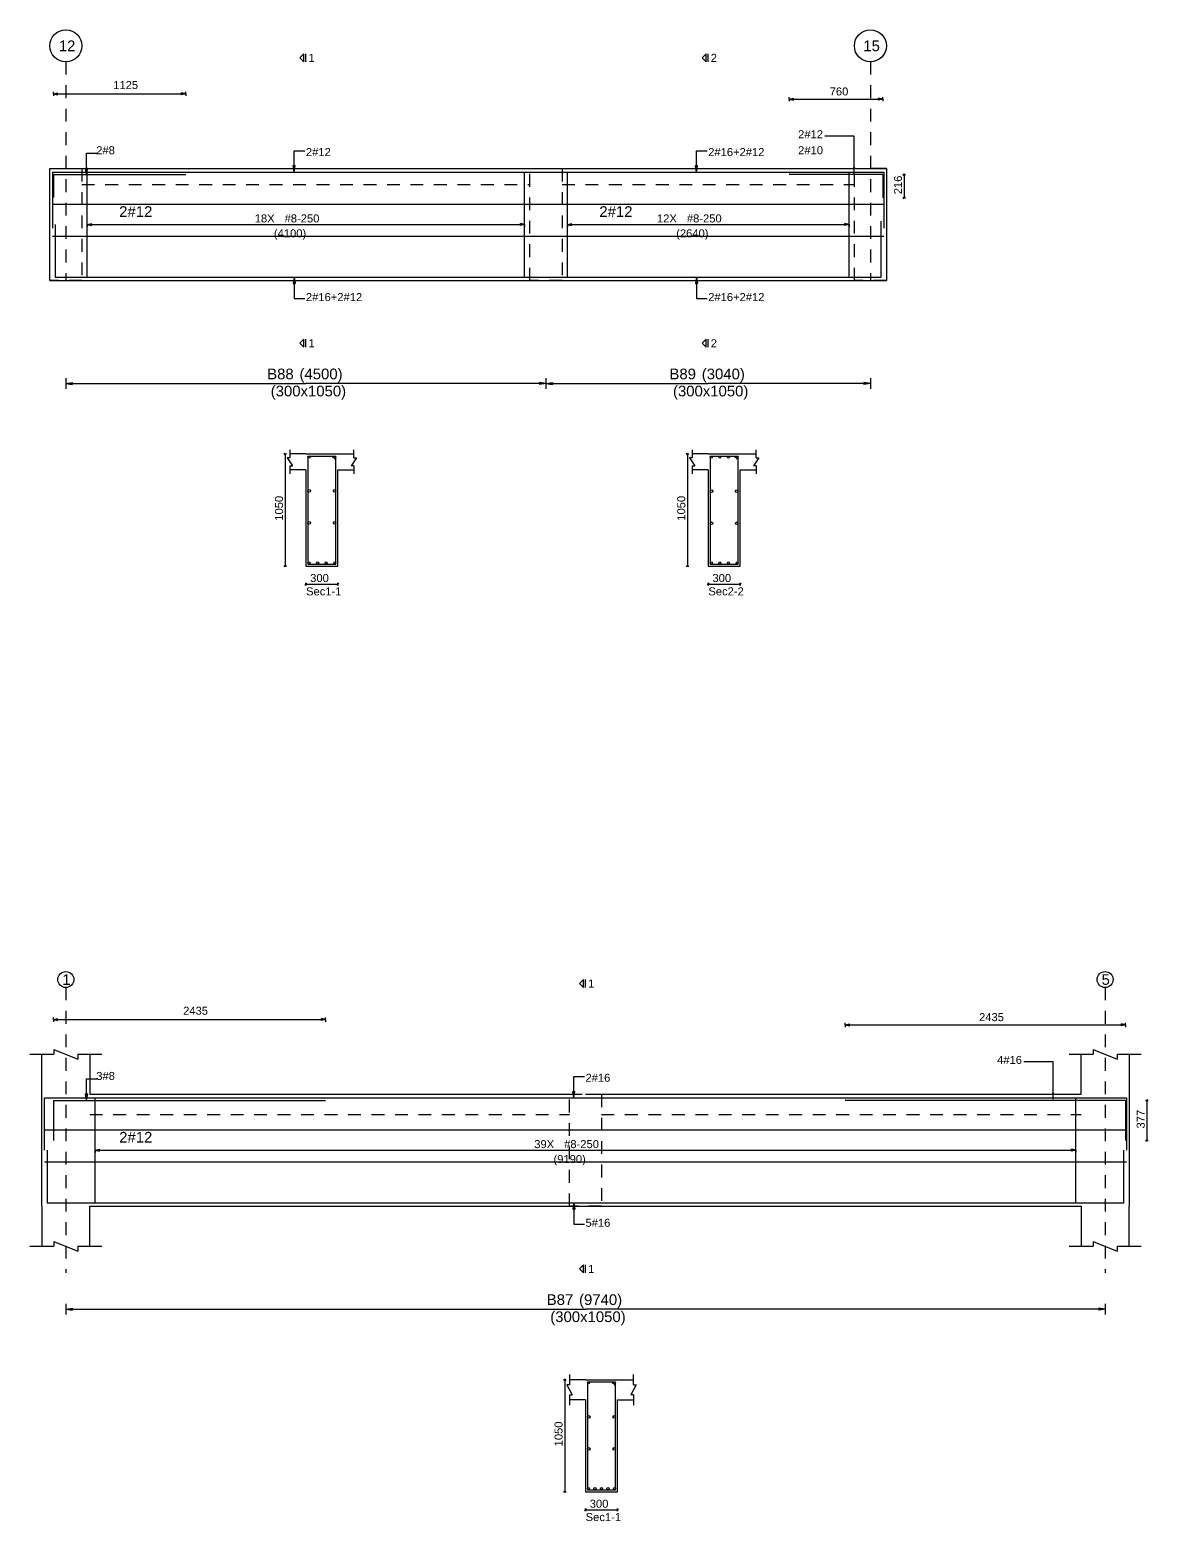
# Model space of a CAD drawing. Extents: x 0 to 98, y 3 to 248.
# Drawn here: x 39.84 to 50.32, y 95.08 to 109.06 of the extents above; entities that cross this region are included whole.
import ezdxf

# ---------------------------------------------------------------- set-up
doc = ezdxf.new("R2010")
doc.units = 0
doc.linetypes.add('ACAD_ISO02W100', pattern=[15, 12, -3])
for name, color, linetype in [('Axisline', 1, 'CONTINUOUS'), ('Axisline_Name', 2, 'CONTINUOUS'), ('Beam_bottombarlabeling', 2, 'CONTINUOUS'), ('Beam_Cross_Label', 4, 'CONTINUOUS'), ('Beam_CrossSection', 2, 'CONTINUOUS'), ('Beam_Dimensions_LS', 3, 'CONTINUOUS'), ('Beam_NameLS', 6, 'CONTINUOUS'), ('Beam_topbarsLabeling', 2, 'CONTINUOUS'), ('dim_all', 7, 'CONTINUOUS'), ('Extra_Topsteel_Labeling', 2, 'CONTINUOUS'), ('Extrabars', 7, 'CONTINUOUS'), ('Longsection', 2, 'CONTINUOUS'), ('main_botbars', 4, 'CONTINUOUS'), ('main_topbars', 4, 'CONTINUOUS'), ('SecondaryBeam', 2, 'CONTINUOUS'), ('SectionLine', 4, 'CONTINUOUS'), ('Sidefacebar', 140, 'CONTINUOUS'), ('Slabline', 253, 'CONTINUOUS'), ('span_dim', 7, 'CONTINUOUS'), ('spanline', 7, 'CONTINUOUS'), ('Stirrup_bar', 1, 'CONTINUOUS'), ('Stirrup_Dia_Spacing', 2, 'CONTINUOUS'), ('Stirrup_Length', 7, 'CONTINUOUS'), ('Stirrup_Numbers', 2, 'CONTINUOUS')]:
    doc.layers.add(name, color=color, linetype=linetype)
doc.styles.add('STRUDS_Arial', font='ARIAL.TTF', dxfattribs={"height": 0.04})

msp = doc.modelspace()

# ---------------------------------------------------------------- linework, layer by layer
at = {"layer": 'Axisline', "linetype": 'ACAD_ISO02W100', "ltscale": 0.01}
for p, q in [((40.18, 108.755), (40.18, 106.705)), ((47.72, 108.755), (47.72, 106.705)), ((40.18, 100.08), (40.18, 97.405)), ((49.92, 100.08), (49.92, 97.405))]:
    msp.add_line(p, q, dxfattribs=at)
at = {"layer": 'Axisline'}
for centre, radius in [((40.18, 108.905), 0.15), ((47.72, 108.905), 0.15), ((40.18, 100.155), 0.075), ((49.92, 100.155), 0.075)]:
    msp.add_circle(centre, radius, dxfattribs=at)
at = {"layer": 'Beam_bottombarlabeling'}
for p, q in [((42.32, 106.738), (42.31, 106.678)), ((42.31, 106.678), (42.33, 106.678)), ((42.32, 106.738), (42.32, 106.538)), ((42.32, 106.738), (42.33, 106.678)), ((46.09, 106.738), (46.08, 106.678)), ((46.08, 106.678), (46.1, 106.678)), ((46.09, 106.738), (46.09, 106.538)), ((46.09, 106.738), (46.1, 106.678)), ((42.32, 106.538), (42.42, 106.538)), ((46.09, 106.538), (46.19, 106.538)), ((44.94, 98.063), (44.93, 98.003)), ((44.93, 98.003), (44.95, 98.003)), ((44.94, 98.063), (44.94, 97.863)), ((44.94, 98.063), (44.95, 98.003)), ((44.94, 97.863), (45.04, 97.863))]:
    msp.add_line(p, q, dxfattribs=at)
for points in [[(42.32, 106.738), (42.31, 106.678), (42.32, 106.738), (42.33, 106.678)], [(46.09, 106.738), (46.08, 106.678), (46.09, 106.738), (46.1, 106.678)], [(44.94, 98.063), (44.93, 98.003), (44.94, 98.063), (44.95, 98.003)]]:
    msp.add_solid(points, dxfattribs=at)
at = {"layer": 'Beam_CrossSection'}
for p, q in [((42.28, 105.118), (42.28, 105.043)), ((42.88, 105.043), (42.88, 105.118)), ((46.05, 105.118), (46.05, 105.043)), ((46.65, 105.043), (46.65, 105.118)), ((42.28, 105.043), (42.255, 105.043)), ((42.255, 105.043), (42.305, 104.968)), ((42.43, 105.08), (42.28, 105.08)), ((42.28, 104.968), (42.28, 104.893)), ((42.28, 104.968), (42.305, 104.968)), ((42.43, 105.08), (42.73, 105.08)), ((42.43, 105.08), (42.43, 105.08)), ((42.73, 105.08), (42.73, 105.08)), ((42.73, 105.08), (42.88, 105.08)), ((42.905, 105.043), (42.855, 104.968)), ((42.88, 104.968), (42.855, 104.968)), ((42.88, 105.043), (42.905, 105.043)), ((42.88, 104.968), (42.88, 104.893)), ((46.05, 105.043), (46.025, 105.043)), ((46.025, 105.043), (46.075, 104.968)), ((46.2, 105.08), (46.05, 105.08)), ((46.05, 104.968), (46.05, 104.893)), ((46.05, 104.968), (46.075, 104.968)), ((46.2, 105.08), (46.5, 105.08)), ((46.2, 105.08), (46.2, 105.08)), ((46.5, 105.08), (46.5, 105.08)), ((46.5, 105.08), (46.65, 105.08)), ((46.675, 105.043), (46.625, 104.968)), ((46.65, 104.968), (46.625, 104.968)), ((46.65, 105.043), (46.675, 105.043)), ((46.65, 104.968), (46.65, 104.893)), ((42.43, 104.93), (42.28, 104.93)), ((42.43, 104.93), (42.43, 104.03)), ((42.73, 104.03), (42.73, 104.93)), ((42.73, 104.93), (42.88, 104.93)), ((46.2, 104.93), (46.05, 104.93)), ((46.2, 104.93), (46.2, 104.03)), ((46.5, 104.03), (46.5, 104.93)), ((46.5, 104.93), (46.65, 104.93)), ((42.43, 104.03), (42.73, 104.03)), ((46.2, 104.03), (46.5, 104.03)), ((44.9, 96.4525), (44.9, 96.3575)), ((45.5, 96.3575), (45.5, 96.4525)), ((44.9, 96.3575), (44.875, 96.3575)), ((44.875, 96.3575), (44.925, 96.2625)), ((45.05, 96.405), (44.9, 96.405)), ((45.05, 96.405), (45.35, 96.405)), ((45.05, 96.405), (45.05, 96.405)), ((45.35, 96.405), (45.35, 96.405)), ((45.35, 96.405), (45.5, 96.405)), ((45.525, 96.3575), (45.475, 96.2625)), ((45.5, 96.3575), (45.525, 96.3575)), ((44.9, 96.2625), (44.9, 96.1675)), ((44.9, 96.2625), (44.925, 96.2625)), ((45.05, 96.215), (44.9, 96.215)), ((45.05, 96.215), (45.05, 95.355)), ((45.35, 95.355), (45.35, 96.215)), ((45.35, 96.215), (45.5, 96.215)), ((45.5, 96.2625), (45.475, 96.2625)), ((45.5, 96.2625), (45.5, 96.1675)), ((45.05, 95.355), (45.35, 95.355))]:
    msp.add_line(p, q, dxfattribs=at)
at = {"layer": 'Beam_topbarsLabeling'}
for p, q in [((42.32, 107.722), (42.32, 107.922)), ((42.32, 107.922), (42.42, 107.922)), ((46.09, 107.722), (46.09, 107.922)), ((46.09, 107.922), (46.19, 107.922)), ((42.32, 107.722), (42.31, 107.782)), ((42.31, 107.782), (42.33, 107.782)), ((42.32, 107.722), (42.33, 107.782)), ((42.32, 107.782), (42.325, 107.782)), ((46.09, 107.722), (46.08, 107.782)), ((46.08, 107.782), (46.1, 107.782)), ((46.09, 107.722), (46.1, 107.782)), ((46.09, 107.782), (46.095, 107.782)), ((44.94, 99.047), (44.94, 99.247)), ((44.94, 99.247), (45.04, 99.247)), ((44.94, 99.047), (44.93, 99.107)), ((44.93, 99.107), (44.95, 99.107)), ((44.94, 99.047), (44.95, 99.107)), ((44.94, 99.107), (44.945, 99.107))]:
    msp.add_line(p, q, dxfattribs=at)
for points in [[(42.32, 107.722), (42.31, 107.782), (42.32, 107.722), (42.33, 107.782)], [(46.09, 107.722), (46.08, 107.782), (46.09, 107.722), (46.1, 107.782)], [(44.94, 99.047), (44.93, 99.107), (44.94, 99.047), (44.95, 99.107)]]:
    msp.add_solid(points, dxfattribs=at)
at = {"layer": 'dim_all'}
for p, q in [((40.063, 108.455), (40.063, 108.475)), ((40.063, 108.455), (40.063, 108.468)), ((40.063, 108.455), (40.063, 108.468)), ((40.063, 108.455), (40.103, 108.465)), ((40.063, 108.455), (40.063, 108.435)), ((40.063, 108.455), (40.103, 108.445)), ((40.063, 108.455), (40.063, 108.443)), ((40.063, 108.455), (40.063, 108.443)), ((40.063, 108.455), (41.305, 108.455)), ((40.103, 108.445), (40.103, 108.465)), ((41.305, 108.455), (41.265, 108.465)), ((41.265, 108.445), (41.265, 108.465)), ((41.305, 108.455), (41.265, 108.445)), ((41.305, 108.455), (41.305, 108.475)), ((41.305, 108.455), (41.305, 108.468)), ((41.305, 108.455), (41.305, 108.468)), ((41.305, 108.455), (41.305, 108.435)), ((41.305, 108.455), (41.305, 108.443)), ((41.305, 108.455), (41.305, 108.443)), ((46.96, 108.405), (46.96, 108.425)), ((46.96, 108.405), (46.96, 108.425)), ((46.96, 108.405), (46.96, 108.418)), ((46.96, 108.405), (46.96, 108.418)), ((46.96, 108.405), (46.96, 108.418)), ((46.96, 108.405), (46.96, 108.418)), ((46.96, 108.405), (47, 108.415)), ((46.96, 108.405), (47, 108.415)), ((46.96, 108.405), (46.96, 108.385)), ((46.96, 108.405), (47, 108.395)), ((46.96, 108.405), (46.96, 108.393)), ((46.96, 108.405), (46.96, 108.393)), ((46.96, 108.405), (47.837, 108.405)), ((46.96, 108.405), (46.96, 108.385)), ((46.96, 108.405), (47, 108.395)), ((46.96, 108.405), (46.96, 108.393)), ((46.96, 108.405), (46.96, 108.393)), ((46.96, 108.405), (47.837, 108.405)), ((47, 108.395), (47, 108.415)), ((47, 108.395), (47, 108.415)), ((47.837, 108.405), (47.797, 108.415)), ((47.797, 108.395), (47.797, 108.415)), ((47.837, 108.405), (47.797, 108.415)), ((47.797, 108.395), (47.797, 108.415)), ((47.837, 108.405), (47.797, 108.395)), ((47.837, 108.405), (47.797, 108.395)), ((47.837, 108.405), (47.837, 108.425)), ((47.837, 108.405), (47.837, 108.425)), ((47.837, 108.405), (47.837, 108.418)), ((47.837, 108.405), (47.837, 108.418)), ((47.837, 108.405), (47.837, 108.418)), ((47.837, 108.405), (47.837, 108.418)), ((47.837, 108.405), (47.837, 108.385)), ((47.837, 108.405), (47.837, 108.393)), ((47.837, 108.405), (47.837, 108.393)), ((47.837, 108.405), (47.837, 108.385)), ((47.837, 108.405), (47.837, 108.393)), ((47.837, 108.405), (47.837, 108.393)), ((48.036, 107.698), (48.0235, 107.698)), ((48.036, 107.698), (48.0235, 107.698)), ((48.036, 107.698), (48.0272, 107.689)), ((48.036, 107.698), (48.0272, 107.689)), ((48.036, 107.698), (48.0449, 107.706)), ((48.036, 107.698), (48.0449, 107.706)), ((48.036, 107.698), (48.0485, 107.698)), ((48.036, 107.698), (48.036, 107.481)), ((48.036, 107.698), (48.0485, 107.698)), ((48.036, 107.698), (48.036, 107.481)), ((48.036, 107.481), (48.0235, 107.481)), ((48.036, 107.481), (48.0235, 107.481)), ((48.036, 107.481), (48.0272, 107.472)), ((48.036, 107.481), (48.0272, 107.472)), ((48.036, 107.481), (48.0449, 107.49)), ((48.036, 107.481), (48.0449, 107.49)), ((48.036, 107.481), (48.0485, 107.481)), ((48.036, 107.481), (48.0485, 107.481)), ((42.235, 105.08), (42.2225, 105.08)), ((42.235, 105.08), (42.2262, 105.071)), ((42.235, 105.08), (42.2439, 105.089)), ((42.235, 105.08), (42.2475, 105.08)), ((42.235, 105.08), (42.235, 104.03)), ((46.005, 105.08), (45.9925, 105.08)), ((46.005, 105.08), (45.9962, 105.071)), ((46.005, 105.08), (46.0139, 105.089)), ((46.005, 105.08), (46.0175, 105.08)), ((46.005, 105.08), (46.005, 104.03)), ((42.235, 104.03), (42.2225, 104.03)), ((42.235, 104.03), (42.2262, 104.021)), ((42.235, 104.03), (42.2439, 104.039)), ((42.235, 104.03), (42.2475, 104.03)), ((46.005, 104.03), (45.9925, 104.03)), ((46.005, 104.03), (45.9962, 104.021)), ((46.005, 104.03), (46.0139, 104.039)), ((46.005, 104.03), (46.0175, 104.03)), ((42.43, 103.86), (42.4212, 103.851)), ((42.43, 103.86), (42.43, 103.873)), ((42.43, 103.86), (42.4389, 103.869)), ((42.43, 103.86), (42.43, 103.848)), ((42.43, 103.86), (42.73, 103.86)), ((42.73, 103.86), (42.7212, 103.851)), ((42.73, 103.86), (42.73, 103.873)), ((42.73, 103.86), (42.7389, 103.869)), ((42.73, 103.86), (42.73, 103.848)), ((46.2, 103.86), (46.1912, 103.851)), ((46.2, 103.86), (46.2, 103.873)), ((46.2, 103.86), (46.2089, 103.869)), ((46.2, 103.86), (46.2, 103.848)), ((46.2, 103.86), (46.5, 103.86)), ((46.5, 103.86), (46.4912, 103.851)), ((46.5, 103.86), (46.5, 103.873)), ((46.5, 103.86), (46.5089, 103.869)), ((46.5, 103.86), (46.5, 103.848)), ((40.063, 99.78), (40.063, 99.8)), ((40.063, 99.78), (40.063, 99.7925)), ((40.063, 99.78), (40.063, 99.7925)), ((40.063, 99.78), (40.103, 99.79)), ((40.103, 99.77), (40.103, 99.79)), ((42.615, 99.78), (42.575, 99.79)), ((42.575, 99.77), (42.575, 99.79)), ((42.615, 99.78), (42.615, 99.8)), ((42.615, 99.78), (42.615, 99.7925)), ((42.615, 99.78), (42.615, 99.7925)), ((40.063, 99.78), (40.063, 99.76)), ((40.063, 99.78), (40.103, 99.77)), ((40.063, 99.78), (40.063, 99.7675)), ((40.063, 99.78), (40.063, 99.7675)), ((40.063, 99.78), (42.615, 99.78)), ((42.615, 99.78), (42.575, 99.77)), ((42.615, 99.78), (42.615, 99.76)), ((42.615, 99.78), (42.615, 99.7675)), ((42.615, 99.78), (42.615, 99.7675)), ((47.485, 99.73), (47.485, 99.75)), ((47.485, 99.73), (47.485, 99.7425)), ((47.485, 99.73), (47.485, 99.7425)), ((47.485, 99.73), (47.525, 99.74)), ((47.485, 99.73), (47.485, 99.71)), ((47.485, 99.73), (47.525, 99.72)), ((47.485, 99.73), (47.485, 99.7175)), ((47.485, 99.73), (47.485, 99.7175)), ((47.485, 99.73), (50.112, 99.73)), ((47.525, 99.72), (47.525, 99.74)), ((50.112, 99.73), (50.072, 99.74)), ((50.072, 99.72), (50.072, 99.74)), ((50.112, 99.73), (50.072, 99.72)), ((50.112, 99.73), (50.112, 99.75)), ((50.112, 99.73), (50.112, 99.7425)), ((50.112, 99.73), (50.112, 99.7425)), ((50.112, 99.73), (50.112, 99.71)), ((50.112, 99.73), (50.112, 99.7175)), ((50.112, 99.73), (50.112, 99.7175)), ((50.311, 99.0225), (50.2985, 99.0225)), ((50.311, 99.0225), (50.3022, 99.0137)), ((50.311, 99.0225), (50.3199, 99.0313)), ((50.311, 99.0225), (50.3235, 99.0225)), ((50.311, 99.0225), (50.311, 98.6451)), ((50.311, 98.6451), (50.2985, 98.6451)), ((50.311, 98.6451), (50.3022, 98.6363)), ((50.311, 98.6451), (50.3199, 98.6539)), ((50.311, 98.6451), (50.3235, 98.6451)), ((44.855, 96.405), (44.8425, 96.405)), ((44.855, 96.405), (44.8462, 96.3962)), ((44.855, 96.405), (44.8639, 96.4138)), ((44.855, 96.405), (44.8675, 96.405)), ((44.855, 96.405), (44.855, 95.355)), ((44.855, 95.355), (44.8425, 95.355)), ((44.855, 95.355), (44.8462, 95.3462)), ((44.855, 95.355), (44.8639, 95.3638)), ((44.855, 95.355), (44.8675, 95.355)), ((45.05, 95.185), (45.0412, 95.1762)), ((45.05, 95.185), (45.05, 95.1975)), ((45.05, 95.185), (45.0589, 95.1938)), ((45.05, 95.185), (45.05, 95.1725)), ((45.05, 95.185), (45.35, 95.185)), ((45.35, 95.185), (45.3412, 95.1762)), ((45.35, 95.185), (45.35, 95.1975)), ((45.35, 95.185), (45.3589, 95.1938)), ((45.35, 95.185), (45.35, 95.1725))]:
    msp.add_line(p, q, dxfattribs=at)
for points in [[(40.063, 108.455), (40.103, 108.465), (40.063, 108.455), (40.103, 108.445)], [(41.305, 108.455), (41.265, 108.465), (41.305, 108.455), (41.265, 108.445)], [(46.96, 108.405), (47, 108.415), (46.96, 108.405), (47, 108.395)], [(46.96, 108.405), (47, 108.415), (46.96, 108.405), (47, 108.395)], [(47.837, 108.405), (47.797, 108.415), (47.837, 108.405), (47.797, 108.395)], [(47.837, 108.405), (47.797, 108.415), (47.837, 108.405), (47.797, 108.395)], [(40.063, 99.78), (40.103, 99.79), (40.063, 99.78), (40.103, 99.77)], [(42.615, 99.78), (42.575, 99.79), (42.615, 99.78), (42.575, 99.77)], [(47.485, 99.73), (47.525, 99.74), (47.485, 99.73), (47.525, 99.72)], [(50.112, 99.73), (50.072, 99.74), (50.112, 99.73), (50.072, 99.72)]]:
    msp.add_solid(points, dxfattribs=at)
at = {"layer": 'Extra_Topsteel_Labeling'}
for p, q in [((47.568, 108.059), (47.293, 108.059)), ((47.568, 107.709), (47.568, 108.059)), ((40.375, 107.699), (40.375, 107.899)), ((40.375, 107.899), (40.475, 107.899)), ((40.375, 107.699), (40.365, 107.759)), ((40.365, 107.759), (40.385, 107.759)), ((40.375, 107.699), (40.385, 107.759)), ((40.375, 107.759), (40.38, 107.759)), ((49.433, 99.384), (49.158, 99.384)), ((49.433, 99.034), (49.433, 99.384)), ((40.375, 99.024), (40.375, 99.224)), ((40.375, 99.224), (40.475, 99.224)), ((40.375, 99.024), (40.365, 99.084)), ((40.365, 99.084), (40.385, 99.084)), ((40.375, 99.024), (40.385, 99.084)), ((40.375, 99.084), (40.38, 99.084))]:
    msp.add_line(p, q, dxfattribs=at)
for points in [[(40.375, 107.699), (40.365, 107.759), (40.375, 107.699), (40.385, 107.759)], [(47.568, 107.709), (47.558, 107.769), (47.568, 107.709), (47.578, 107.769)], [(49.433, 99.034), (49.423, 99.094), (49.433, 99.034), (49.443, 99.094)], [(40.375, 99.024), (40.365, 99.084), (40.375, 99.024), (40.385, 99.084)]]:
    msp.add_solid(points, dxfattribs=at)
at = {"layer": 'Extrabars'}
for p, q in [((40.063, 107.7), (40.063, 107.483)), ((40.063, 107.7), (41.305, 107.7)), ((47.837, 107.698), (46.96, 107.698)), ((47.837, 107.698), (46.96, 107.698)), ((47.837, 107.698), (47.837, 107.481)), ((47.837, 107.698), (47.837, 107.481)), ((40.063, 99.0225), (40.063, 98.6451)), ((40.063, 99.0225), (42.615, 99.0225)), ((50.112, 99.0225), (47.485, 99.0225)), ((50.112, 99.0225), (50.112, 98.6451))]:
    msp.add_line(p, q, dxfattribs=at)
at = {"layer": 'Longsection'}
for p, q in [((40.03, 106.705), (40.03, 107.755)), ((40.03, 107.755), (40.33, 107.755)), ((40.03, 107.755), (40.03, 107.755)), ((40.18, 107.755), (40.18, 107.755)), ((40.18, 107.755), (40.18, 107.755)), ((40.18, 107.755), (44.83, 107.755)), ((44.68, 107.755), (47.87, 107.755)), ((47.87, 107.755), (47.72, 107.755)), ((47.87, 107.755), (47.87, 106.705)), ((40.03, 106.705), (44.83, 106.705)), ((44.53, 106.705), (47.87, 106.705)), ((39.8425, 99.455), (39.955, 99.455)), ((39.8425, 99.455), (40.0675, 99.455)), ((39.955, 99.08), (39.955, 99.455)), ((40.0675, 99.5), (40.0675, 99.455)), ((40.0675, 99.5), (40.2925, 99.41)), ((40.2925, 99.455), (40.2925, 99.41)), ((40.2925, 99.455), (40.5175, 99.455)), ((40.405, 99.455), (40.405, 99.08)), ((49.5825, 99.455), (49.695, 99.455)), ((49.5825, 99.455), (49.8075, 99.455)), ((49.695, 99.08), (49.695, 99.455)), ((49.8075, 99.5), (49.8075, 99.455)), ((49.8075, 99.5), (50.0325, 99.41)), ((50.0325, 99.455), (50.0325, 99.41)), ((50.0325, 99.455), (50.2575, 99.455)), ((50.145, 99.455), (50.145, 99.08)), ((39.955, 98.03), (39.955, 99.08)), ((40.18, 99.08), (40.18, 99.08)), ((40.405, 99.08), (44.9, 99.08)), ((45.05, 99.08), (49.695, 99.08)), ((50.145, 99.08), (50.145, 98.03)), ((39.955, 98.03), (39.955, 97.655)), ((40.405, 97.655), (40.405, 98.03)), ((40.405, 98.03), (44.9, 98.03)), ((44.9, 98.03), (49.695, 98.03)), ((49.695, 98.03), (49.695, 97.655)), ((50.145, 97.655), (50.145, 98.03)), ((40.0675, 97.7), (40.0675, 97.655)), ((40.0675, 97.7), (40.2925, 97.61)), ((49.8075, 97.7), (49.8075, 97.655)), ((49.8075, 97.7), (50.0325, 97.61)), ((39.8425, 97.655), (39.955, 97.655)), ((39.8425, 97.655), (40.0675, 97.655)), ((40.2925, 97.655), (40.2925, 97.61)), ((40.2925, 97.655), (40.5175, 97.655)), ((49.5825, 97.655), (49.695, 97.655)), ((49.5825, 97.655), (49.8075, 97.655)), ((50.0325, 97.655), (50.0325, 97.61)), ((50.0325, 97.655), (50.2575, 97.655))]:
    msp.add_line(p, q, dxfattribs=at)
at = {"layer": 'main_botbars'}
for p, q in [((40.055, 107.722), (40.055, 107.197)), ((40.055, 107.722), (44.805, 107.722)), ((44.555, 107.722), (47.845, 107.722)), ((47.845, 107.722), (47.845, 107.197)), ((40.08, 107.23), (40.08, 106.738)), ((47.82, 106.738), (47.82, 107.263)), ((40.08, 106.738), (44.78, 106.738)), ((44.58, 106.738), (47.82, 106.738)), ((44.78, 106.738), (44.78, 106.738)), ((39.98, 98.555), (39.98, 99.047)), ((39.98, 99.047), (50.12, 99.047)), ((50.12, 99.047), (50.12, 98.555)), ((40.005, 98.555), (40.005, 98.063)), ((50.095, 98.063), (50.095, 98.555)), ((40.005, 98.063), (50.095, 98.063))]:
    msp.add_line(p, q, dxfattribs=at)
for centre in [(42.4588, 104.059), (42.5396, 104.059), (42.6204, 104.059), (42.7013, 104.059), (46.2288, 104.059), (46.3096, 104.059), (46.3904, 104.059), (46.4713, 104.059), (45.0788, 95.3838), (45.1394, 95.3838), (45.2, 95.3838), (45.2606, 95.3838), (45.3213, 95.3838)]:
    msp.add_circle(centre, 0.01, dxfattribs=at)
at = {"layer": 'main_topbars'}
for centre in [(42.4588, 105.051), (42.7013, 105.051), (46.2288, 105.051), (46.3096, 105.051), (46.3904, 105.051), (46.4713, 105.051), (45.0788, 96.3763), (45.3213, 96.3763)]:
    msp.add_circle(centre, 0.01, dxfattribs=at)
at = {"layer": 'SecondaryBeam', "linetype": 'ACAD_ISO02W100', "ltscale": 0.01}
for p, q in [((40.03, 107.755), (40.33, 107.755)), ((40.03, 106.705), (40.03, 107.755)), ((40.33, 107.755), (40.33, 106.705)), ((44.53, 107.755), (44.83, 107.755)), ((44.53, 106.705), (44.53, 107.755)), ((44.83, 107.755), (44.83, 106.705)), ((47.57, 107.755), (47.87, 107.755)), ((47.57, 106.705), (47.57, 107.755)), ((47.87, 107.755), (47.87, 106.705)), ((40.33, 106.705), (40.03, 106.705)), ((44.83, 106.705), (44.53, 106.705)), ((47.87, 106.705), (47.57, 106.705)), ((44.9, 99.08), (45.2, 99.08)), ((44.9, 98.03), (44.9, 99.08)), ((45.2, 99.08), (45.2, 98.03)), ((45.2, 98.03), (44.9, 98.03))]:
    msp.add_line(p, q, dxfattribs=at)
at = {"layer": 'SectionLine'}
for p, q in [((42.41, 108.83), (42.3725, 108.793)), ((42.41, 108.755), (42.3725, 108.793)), ((42.41, 108.755), (42.41, 108.83)), ((42.43, 108.755), (42.43, 108.83)), ((46.18, 108.83), (46.1425, 108.793)), ((46.18, 108.755), (46.1425, 108.793)), ((46.18, 108.755), (46.18, 108.83)), ((46.2, 108.755), (46.2, 108.83)), ((42.41, 106.155), (42.3725, 106.118)), ((42.41, 106.08), (42.3725, 106.118)), ((42.41, 106.08), (42.41, 106.155)), ((42.43, 106.08), (42.43, 106.155)), ((46.18, 106.155), (46.1425, 106.118)), ((46.18, 106.08), (46.1425, 106.118)), ((46.18, 106.08), (46.18, 106.155)), ((46.2, 106.08), (46.2, 106.155)), ((45.03, 100.155), (44.9925, 100.118)), ((45.03, 100.08), (44.9925, 100.118)), ((45.03, 100.08), (45.03, 100.155)), ((45.05, 100.08), (45.05, 100.155)), ((45.03, 97.48), (44.9925, 97.4425)), ((45.03, 97.405), (44.9925, 97.4425)), ((45.03, 97.405), (45.03, 97.48)), ((45.05, 97.405), (45.05, 97.48))]:
    msp.add_line(p, q, dxfattribs=at)
at = {"layer": 'Sidefacebar'}
for p, q in [((40.055, 107.422), (44.805, 107.422)), ((44.555, 107.422), (47.845, 107.422)), ((40.055, 107.122), (44.805, 107.122)), ((44.555, 107.122), (47.845, 107.122)), ((39.98, 98.747), (50.12, 98.747)), ((39.98, 98.447), (50.12, 98.447))]:
    msp.add_line(p, q, dxfattribs=at)
for centre in [(42.461, 104.735), (42.699, 104.735), (46.231, 104.731), (46.469, 104.731), (42.461, 104.435), (42.699, 104.435), (46.231, 104.431), (46.469, 104.431), (45.081, 96.056), (45.319, 96.056), (45.081, 95.756), (45.319, 95.756)]:
    msp.add_circle(centre, 0.012, dxfattribs=at)
at = {"layer": 'Slabline', "linetype": 'ACAD_ISO02W100', "ltscale": 0.01}
for p, q in [((40.33, 107.605), (44.53, 107.605)), ((44.83, 107.605), (47.57, 107.605)), ((40.405, 98.89), (44.9, 98.89)), ((45.2, 98.89), (49.695, 98.89))]:
    msp.add_line(p, q, dxfattribs=at)
at = {"layer": 'spanline'}
for p, q in [((40.18, 105.79), (40.18, 105.69)), ((40.18, 105.74), (40.24, 105.75)), ((40.18, 105.74), (42.43, 105.74)), ((40.18, 105.74), (40.24, 105.73)), ((40.24, 105.75), (40.24, 105.73)), ((44.68, 105.74), (42.43, 105.74)), ((44.68, 105.74), (44.62, 105.75)), ((44.62, 105.75), (44.62, 105.73)), ((44.68, 105.74), (44.62, 105.73)), ((44.68, 105.79), (44.68, 105.69)), ((44.68, 105.79), (44.68, 105.69)), ((44.68, 105.74), (44.74, 105.75)), ((44.68, 105.74), (46.2, 105.74)), ((44.68, 105.74), (44.74, 105.73)), ((44.74, 105.75), (44.74, 105.73)), ((47.72, 105.74), (46.2, 105.74)), ((47.72, 105.74), (47.66, 105.75)), ((47.66, 105.75), (47.66, 105.73)), ((47.72, 105.74), (47.66, 105.73)), ((47.72, 105.79), (47.72, 105.69)), ((40.18, 97.115), (40.18, 97.015)), ((40.18, 97.065), (40.24, 97.075)), ((40.18, 97.065), (45.05, 97.065)), ((40.18, 97.065), (40.24, 97.055)), ((40.24, 97.075), (40.24, 97.055)), ((49.92, 97.065), (45.05, 97.065)), ((49.92, 97.065), (49.86, 97.075)), ((49.86, 97.075), (49.86, 97.055)), ((49.92, 97.065), (49.86, 97.055)), ((49.92, 97.115), (49.92, 97.015))]:
    msp.add_line(p, q, dxfattribs=at)
for points in [[(40.18, 105.74), (40.24, 105.75), (40.18, 105.74), (40.24, 105.73)], [(44.68, 105.74), (44.62, 105.75), (44.68, 105.74), (44.62, 105.73)], [(44.68, 105.74), (44.74, 105.75), (44.68, 105.74), (44.74, 105.73)], [(47.72, 105.74), (47.66, 105.75), (47.72, 105.74), (47.66, 105.73)], [(40.18, 97.065), (40.24, 97.075), (40.18, 97.065), (40.24, 97.055)], [(49.92, 97.065), (49.86, 97.075), (49.92, 97.065), (49.86, 97.055)]]:
    msp.add_solid(points, dxfattribs=at)
at = {"layer": 'Stirrup_bar'}
for p, q in [((40.38, 106.738), (40.38, 107.722)), ((44.48, 106.738), (44.48, 107.722)), ((44.88, 106.738), (44.88, 107.722)), ((47.52, 106.738), (47.52, 107.722)), ((42.4488, 105.061), (42.4488, 104.049)), ((42.4488, 105.061), (42.7113, 105.061)), ((42.6942, 105.058), (42.6801, 105.044)), ((42.7083, 105.044), (42.6942, 105.03)), ((42.7113, 104.049), (42.7113, 105.061)), ((46.2188, 105.061), (46.2188, 104.049)), ((46.2188, 105.061), (46.4813, 105.061)), ((46.4642, 105.058), (46.4501, 105.044)), ((46.4783, 105.044), (46.4642, 105.03)), ((46.4813, 104.049), (46.4813, 105.061)), ((42.4488, 104.049), (42.7113, 104.049)), ((46.2188, 104.049), (46.4813, 104.049)), ((40.455, 98.063), (40.455, 99.047)), ((49.645, 98.063), (49.645, 99.047)), ((45.0688, 96.3863), (45.0688, 95.3738)), ((45.0688, 96.3863), (45.3313, 96.3863)), ((45.3142, 96.3833), (45.3, 96.3692)), ((45.3283, 96.3692), (45.3142, 96.355)), ((45.3313, 95.3738), (45.3313, 96.3863)), ((45.0688, 95.3738), (45.3313, 95.3738))]:
    msp.add_line(p, q, dxfattribs=at)
at = {"layer": 'Stirrup_Length'}
for p, q in [((40.38, 107.23), (40.38, 107.25)), ((40.38, 107.23), (40.42, 107.24)), ((40.38, 107.23), (44.48, 107.23)), ((40.38, 107.23), (40.38, 107.21)), ((40.38, 107.23), (40.42, 107.22)), ((40.42, 107.22), (40.42, 107.24)), ((44.48, 107.23), (44.44, 107.24)), ((44.44, 107.22), (44.44, 107.24)), ((44.48, 107.23), (44.44, 107.22)), ((44.48, 107.23), (44.48, 107.25)), ((44.48, 107.23), (44.48, 107.21)), ((44.88, 107.23), (44.88, 107.25)), ((44.88, 107.23), (44.92, 107.24)), ((44.88, 107.23), (47.52, 107.23)), ((44.88, 107.23), (44.88, 107.21)), ((44.88, 107.23), (44.92, 107.22)), ((44.92, 107.22), (44.92, 107.24)), ((47.52, 107.23), (47.48, 107.24)), ((47.48, 107.22), (47.48, 107.24)), ((47.52, 107.23), (47.48, 107.22)), ((47.52, 107.23), (47.52, 107.25)), ((47.52, 107.23), (47.52, 107.21)), ((40.455, 98.555), (40.455, 98.575)), ((40.455, 98.555), (40.495, 98.565)), ((40.455, 98.555), (49.645, 98.555)), ((40.455, 98.555), (40.455, 98.535)), ((40.455, 98.555), (40.495, 98.545)), ((40.495, 98.545), (40.495, 98.565)), ((49.645, 98.555), (49.605, 98.565)), ((49.605, 98.545), (49.605, 98.565)), ((49.645, 98.555), (49.605, 98.545)), ((49.645, 98.555), (49.645, 98.575)), ((49.645, 98.555), (49.645, 98.535))]:
    msp.add_line(p, q, dxfattribs=at)
for points in [[(40.38, 107.23), (40.42, 107.24), (40.38, 107.23), (40.42, 107.22)], [(44.48, 107.23), (44.44, 107.24), (44.48, 107.23), (44.44, 107.22)], [(44.88, 107.23), (44.92, 107.24), (44.88, 107.23), (44.92, 107.22)], [(47.52, 107.23), (47.48, 107.24), (47.52, 107.23), (47.48, 107.22)], [(40.455, 98.555), (40.495, 98.565), (40.455, 98.555), (40.495, 98.545)], [(49.645, 98.555), (49.605, 98.565), (49.645, 98.555), (49.605, 98.545)]]:
    msp.add_solid(points, dxfattribs=at)

# ---------------------------------------------------------------- texts
at = {"layer": 'Axisline_Name', "style": 'STRUDS_Arial'}
for s, p in [('12', (40.114, 108.855)), ('15', (47.654, 108.855)), ('1', (40.147, 100.105)), ('5', (49.887, 100.105))]:
    msp.add_text(s, height=0.1, dxfattribs=at).set_placement(p)
at = {"layer": 'Beam_bottombarlabeling', "style": 'STRUDS_Arial'}
for s, p in [('2#16+2#12', (42.43, 106.513)), ('2#16+2#12', (46.2, 106.513)), ('5#16', (45.05, 97.838))]:
    msp.add_text(s, height=0.075, dxfattribs=at).set_placement(p)
at = {"layer": 'Beam_Cross_Label', "style": 'STRUDS_Arial'}
for s, p in [('Sec1-1', (42.4315, 103.755)), ('Sec2-2', (46.2015, 103.755)), ('Sec1-1', (45.0515, 95.08))]:
    msp.add_text(s, height=0.075, dxfattribs=at).set_placement(p)
at = {"layer": 'Beam_Dimensions_LS', "style": 'STRUDS_Arial'}
for p in [(42.1, 105.62), (45.87, 105.62), (44.72, 96.945)]:
    msp.add_text('(300x1050)', height=0.1, dxfattribs=at).set_placement(p)
at = {"layer": 'Beam_NameLS', "style": 'STRUDS_Arial'}
for s, p in [('B88', (42.067, 105.78)), ('B89', (45.837, 105.78)), ('B87', (44.687, 97.105))]:
    msp.add_text(s, height=0.1, dxfattribs=at).set_placement(p)
at = {"layer": 'Beam_topbarsLabeling', "style": 'STRUDS_Arial'}
for s, p in [('2#12', (42.43, 107.872)), ('2#16+2#12', (46.2, 107.872)), ('2#16', (45.05, 99.197))]:
    msp.add_text(s, height=0.075, dxfattribs=at).set_placement(p)
at = {"layer": 'dim_all', "style": 'STRUDS_Arial'}
for s, p in [('1125', (40.624, 108.5)), ('760', (47.3385, 108.44)), ('760', (47.3385, 108.44)), ('300', (42.47, 103.88)), ('300', (46.24, 103.88)), ('2435', (41.279, 99.825)), ('2435', (48.7385, 99.765)), ('300', (45.09, 95.205))]:
    msp.add_text(s, height=0.075, dxfattribs=at).set_placement(p)
for s, p in [('216', (48.016, 107.514)), ('216', (48.016, 107.514)), ('1050', (42.215, 104.455)), ('1050', (45.985, 104.455)), ('377', (50.291, 98.7588)), ('1050', (44.835, 95.78))]:
    msp.add_text(s, height=0.075, rotation=90, dxfattribs=at).set_placement(p)
at = {"layer": 'Extra_Topsteel_Labeling', "style": 'STRUDS_Arial'}
for s, p in [('2#12', (47.043, 108.039)), ('2#8', (40.465, 107.889)), ('2#10', (47.043, 107.889)), ('4#16', (48.908, 99.364)), ('3#8', (40.465, 99.214))]:
    msp.add_text(s, height=0.075, dxfattribs=at).set_placement(p)
at = {"layer": 'SectionLine', "style": 'STRUDS_Arial'}
for s, p in [('1', (42.454, 108.755)), ('2', (46.224, 108.755)), ('1', (42.454, 106.08)), ('2', (46.224, 106.08)), ('1', (45.074, 100.08)), ('1', (45.074, 97.405))]:
    msp.add_text(s, height=0.075, dxfattribs=at).set_placement(p)
at = {"layer": 'Sidefacebar', "style": 'STRUDS_Arial'}
for p in [(40.68, 107.302), (45.18, 107.302), (40.68, 98.627)]:
    msp.add_text('2#12', height=0.1, dxfattribs=at).set_placement(p)
at = {"layer": 'span_dim', "style": 'STRUDS_Arial'}
for s, p in [(' (4500) ', (42.331, 105.78)), (' (3040) ', (46.101, 105.78)), (' (9740) ', (44.951, 97.105))]:
    msp.add_text(s, height=0.1, dxfattribs=at).set_placement(p)
at = {"layer": 'Stirrup_Dia_Spacing', "style": 'STRUDS_Arial'}
for p in [(42.23, 107.25), (46, 107.25), (44.85, 98.575)]:
    msp.add_text('#8-250', height=0.075, dxfattribs=at).set_placement(p)
at = {"layer": 'Stirrup_Length', "style": 'STRUDS_Arial'}
for s, p in [('(4100)', (42.13, 107.11)), ('(2640)', (45.9, 107.11)), ('(9190)', (44.75, 98.435))]:
    msp.add_text(s, height=0.075, dxfattribs=at).set_placement(p)
at = {"layer": 'Stirrup_Numbers', "style": 'STRUDS_Arial'}
for s, p in [('18X', (41.95, 107.25)), ('12X', (45.72, 107.25)), ('39X', (44.57, 98.575))]:
    msp.add_text(s, height=0.075, dxfattribs=at).set_placement(p)

doc.saveas('drawing.dxf')
